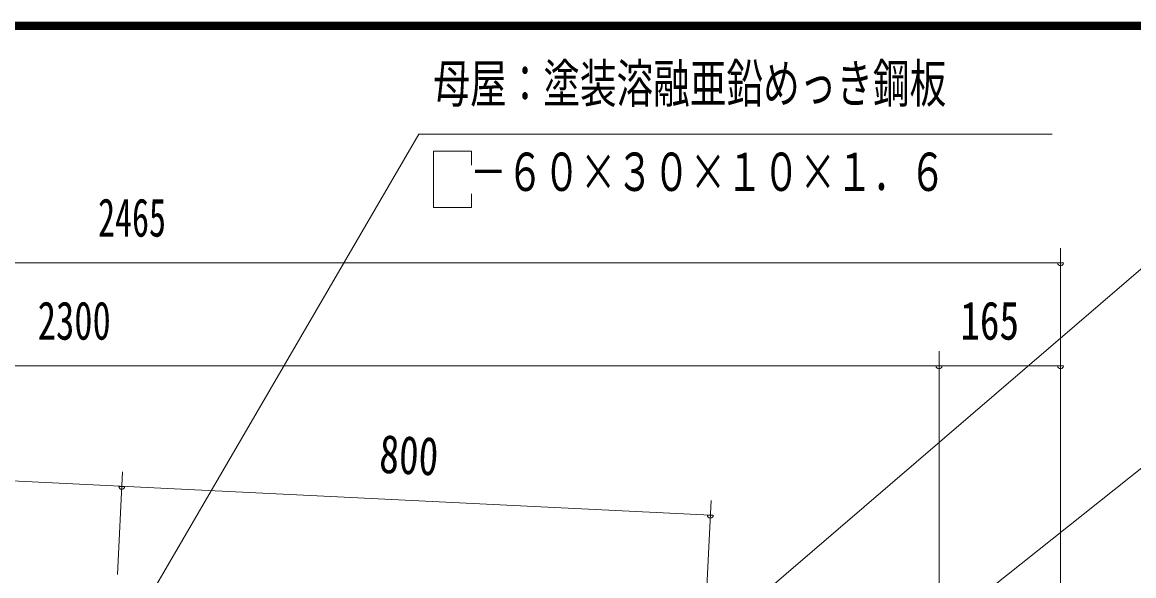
# Model space of a CAD drawing. Units: millimetres, scale not verified. Extents: x -25648 to 25658, y -10130 to 10130.
# Drawn here: x 18597 to 22369, y 8089 to 9970 of the extents above; entities that cross this region are included whole.
import ezdxf
from ezdxf.enums import TextEntityAlignment as Align

# ---------------------------------------------------------------- set-up
doc = ezdxf.new("R2010")
doc.units = ezdxf.units.MM
doc.header["$LTSCALE"] = 60
doc.layers.add('0-A_2-52DIM', color=3, linetype='Continuous', lineweight=18)
doc.layers.add('0-C_F-F1PAPER', color=5, linetype='Continuous', lineweight=18)
doc.styles.add('ＭＳ ゴシック', font='')
doc.styles.get('ＭＳ ゴシック').set_extended_font_data('MS Gothic')

msp = doc.modelspace()

# ---------------------------------------------------------------- linework, layer by layer
at = {"layer": '0-A_2-52DIM'}
for p, q in [((22120.78, 9202.47), (22120.78, 6934.9)), ((15958.28, 9152.46), (22120.78, 9152.46)), ((22130.78, 9152.46), (22110.78, 9152.46)), ((21708.28, 8852.47), (21708.28, 7056.43)), ((15958.28, 8802.46), (22120.78, 8802.46)), ((21718.28, 8802.46), (21698.28, 8802.46)), ((22130.78, 8802.46), (22110.78, 8802.46)), ((20932.28, 8295.51), (15988.19, 8537.3)), ((22408.28, 8464.93), (21467.38, 7717.53)), ((18920.02, 8093.56), (18937.12, 8443.14)), ((18944.68, 8393.21), (18924.68, 8393.21)), ((20917.63, 7995.86), (20934.73, 8345.44)), ((20942.28, 8295.51), (20922.28, 8295.51))]:
    msp.add_line(p, q, dxfattribs=at)
for points in [[(22092.35, 9590.01), (19942.34, 9590.01), (18890.09, 7778.64)], [(19992.35, 9340.01), (19992.35, 9531.45), (20121.13, 9531.45), (20121.13, 9484.64)], [(20121.13, 9386.83), (20121.13, 9340.01), (19992.35, 9340.01)], [(20924.24, 7868.33), (22433.14, 9164.93), (24433.14, 9164.93)]]:
    msp.add_lwpolyline(points, dxfattribs=at)
for centre in [(22120.78, 9152.46), (21708.28, 8802.46), (22120.78, 8802.46), (18934.68, 8393.21), (20932.28, 8295.51)]:
    msp.add_arc(centre, 10, 180, 0, dxfattribs=at)
at = {"layer": '0-C_F-F1PAPER'}
for points in [[(25657.78, -10130), (-3042.22, -10130), (-3042.22, 9970), (25657.78, 9970)], [(25655.28, -10127.5), (-3039.72, -10127.5), (-3039.72, 9967.5), (25655.28, 9967.5)], [(25652.78, -10125), (25652.78, 9965), (-3037.22, 9965), (-3037.22, -10125)], [(25650.28, -10122.5), (-3034.72, -10122.5), (-3034.72, 9962.5), (25650.28, 9962.5)], [(25647.78, -10120), (25647.78, 9960), (-3032.22, 9960), (-3032.22, -10120)], [(25645.28, -10117.5), (-3029.72, -10117.5), (-3029.72, 9957.5), (25645.28, 9957.5)], [(25642.78, -10115), (25642.78, 9955), (-3027.22, 9955), (-3027.22, -10115)], [(25640.28, -10112.5), (-3024.72, -10112.5), (-3024.72, 9952.5), (25640.28, 9952.5)], [(25637.78, -10110), (-3022.22, -10110), (-3022.22, 9950), (25637.78, 9950)], [(25635.28, -10107.5), (-3019.72, -10107.5), (-3019.72, 9947.5), (25635.28, 9947.5)], [(25632.78, -10105), (25632.78, 9945), (-3017.22, 9945), (-3017.22, -10105)]]:
    msp.add_lwpolyline(points, close=True, dxfattribs=at)

# ---------------------------------------------------------------- texts
at = {"layer": '0-A_2-52DIM', "color": 7, "style": 'ＭＳ ゴシック'}
for s, width, p in [('母屋：塗装溶融亜鉛めっき鋼板', 0.7, (19992.35, 9657.78)), ('\u3000－６０×３０×１０×１．６', 0.7, (19992.35, 9357.77)), ('2465', 0.65, (18854.2, 9202.46)), ('2300', 0.7, (18649.35, 8852.46)), ('165', 0.75, (21780.64, 8852.46))]:
    msp.add_text(s, height=130.2, dxfattribs=dict(at, width=width)).set_placement(p, align=Align.BOTTOM_LEFT)
at = {"layer": '0-A_2-52DIM', "color": 7, "style": 'ＭＳ ゴシック', "width": 0.75}
msp.add_text('800', height=130.2, rotation=357.2, dxfattribs=at).set_placement((19804.67, 8400.71), align=Align.BOTTOM_LEFT)

doc.saveas('drawing.dxf')
